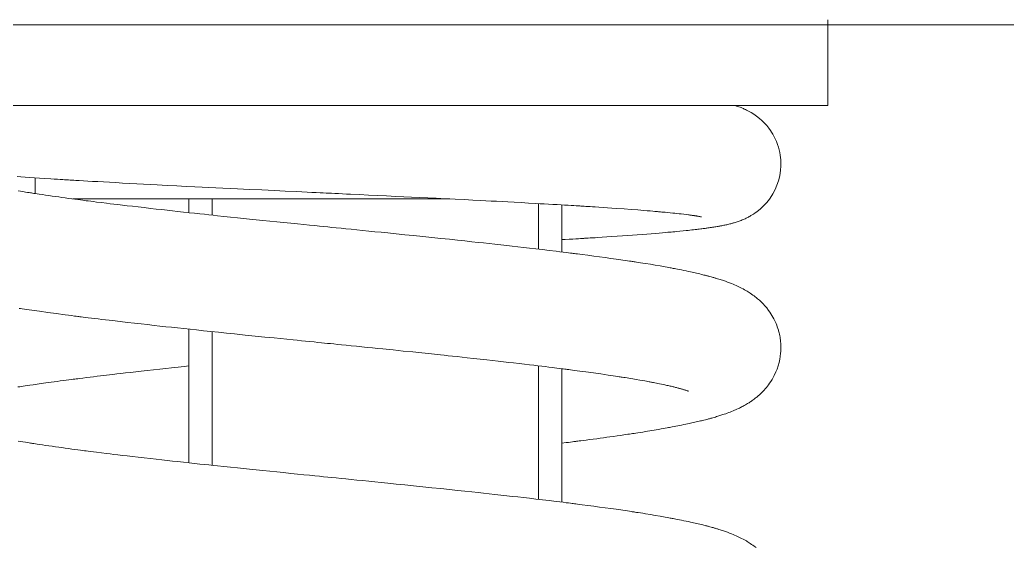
# Model space of a CAD drawing. Extents: x 104.2 to 172.2, y 134.1 to 160.6.
# Drawn here: x 161.876 to 164.523, y 142.451 to 143.864 of the extents above; entities that cross this region are included whole.
import ezdxf

# ---------------------------------------------------------------- set-up
doc = ezdxf.new("R2010")
doc.units = 0
doc.header["$LTSCALE"] = 0.5
doc.header["$MEASUREMENT"] = 0
doc.layers.add('AM_5', color=3, linetype='CONTINUOUS', lineweight=15)

msp = doc.modelspace()

# ---------------------------------------------------------------- linework, layer by layer
at = {"layer": 'AM_5', "color": 0, "ltscale": 0.75}
for p, q in [((167.72903, 143.85104), (160.36103, 143.85104)), ((167.72903, 143.85104), (160.36103, 143.85104)), ((164.04247, 143.63428), (164.04247, 143.86428)), ((161.47899, 143.63428), (163.79411, 143.63428)), ((164.04247, 143.63428), (161.54247, 143.63428)), ((161.91747, 143.63428), (163.66747, 143.63428)), ((161.91747, 143.44088), (161.91747, 143.39865)), ((161.91747, 143.39865), (161.91747, 143.44088)), ((163.02851, 143.38428), (162.01814, 143.38428)), ((162.39166, 143.3409), (162.39166, 143.38428)), ((163.26666, 143.24976), (163.26666, 143.37179)), ((162.39166, 142.67054), (162.39166, 143.02876)), ((163.26666, 142.57939), (163.26666, 142.93713))]:
    msp.add_line(p, q, dxfattribs=at)
at = {"layer": 'AM_5', "color": 0, "ltscale": 0.75, "flags": 128}
for points in [[(163.79408, 143.63428), (163.79544, 143.63386), (163.79707, 143.63334), (163.79881, 143.63277), (163.80126, 143.63194), (163.80414, 143.63093), (163.80714, 143.62983), (163.80964, 143.62887), (163.81167, 143.62806), (163.81359, 143.62728), (163.81584, 143.62633), (163.81841, 143.6252), (163.82134, 143.62386), (163.82463, 143.62228), (163.82826, 143.62044), (163.83639, 143.61594), (163.84402, 143.61117), (163.85143, 143.60597), (163.85916, 143.59988), (163.86558, 143.5942), (163.87223, 143.58764), (163.87842, 143.58078), (163.88376, 143.57418), (163.88834, 143.56788), (163.89166, 143.56288), (163.89473, 143.55785), (163.89799, 143.55201), (163.90132, 143.54537), (163.90457, 143.53801), (163.90761, 143.53003), (163.90995, 143.52278), (163.91194, 143.51545), (163.91349, 143.50844), (163.91466, 143.50175), (163.91551, 143.49537), (163.9161, 143.4889), (163.91644, 143.48194), (163.91636, 143.47129), (163.91569, 143.46186), (163.91446, 143.45255), (163.91254, 143.44268), (163.90998, 143.43288), (163.90597, 143.42107), (163.90112, 143.40979), (163.89509, 143.39833), (163.8877, 143.38676), (163.88292, 143.3803), (163.87779, 143.37405), (163.87301, 143.36876), (163.86885, 143.3645), (163.86612, 143.36187), (163.86371, 143.35965), (163.86072, 143.35702), (163.85698, 143.3539), (163.85202, 143.35003), (163.84733, 143.34664), (163.8431, 143.34379), (163.83939, 143.34144), (163.83629, 143.33957), (163.83384, 143.33815), (163.83185, 143.33704), (163.82966, 143.33586), (163.8269, 143.33442), (163.82381, 143.33289), (163.82038, 143.33126), (163.81665, 143.32959), (163.81282, 143.32797), (163.81004, 143.32685), (163.80745, 143.32585), (163.80487, 143.3249), (163.80227, 143.32397), (163.79945, 143.32301), (163.79683, 143.32215), (163.79405, 143.32127), (163.79157, 143.32053), (163.78951, 143.31992), (163.78786, 143.31945), (163.78658, 143.31909), (163.78451, 143.31853), (163.78224, 143.31793), (163.77975, 143.31729), (163.77705, 143.31662), (163.77417, 143.31594), (163.77146, 143.31531), (163.76898, 143.31476), (163.76642, 143.31421), (163.7635, 143.3136), (163.76031, 143.31296), (163.75807, 143.31252), (163.75617, 143.31215), (163.7544, 143.31182), (163.75247, 143.31146), (163.75035, 143.31108), (163.74813, 143.31069), (163.74586, 143.31029), (163.74254, 143.30973), (163.73936, 143.30921), (163.73646, 143.30875), (163.7335, 143.30828), (163.73008, 143.30776), (163.72705, 143.30731), (163.72385, 143.30685), (163.72092, 143.30643), (163.7183, 143.30607), (163.71602, 143.30576), (163.71383, 143.30546), (163.71128, 143.30512), (163.70833, 143.30474), (163.70497, 143.30431), (163.70156, 143.30388), (163.69759, 143.30339), (163.69419, 143.30299), (163.69102, 143.30261), (163.68693, 143.30214), (163.68231, 143.30162), (163.67754, 143.30109), (163.6727, 143.30057), (163.66781, 143.30005), (163.66278, 143.29953), (163.65453, 143.29869), (163.64592, 143.29785), (163.63776, 143.29706), (163.63196, 143.29652), (163.62665, 143.29603), (163.62192, 143.29559), (163.61767, 143.29521), (163.61309, 143.2948), (163.60634, 143.29421), (163.59872, 143.29355), (163.59017, 143.29283), (163.57992, 143.29198), (163.5688, 143.29108), (163.55702, 143.29014), (163.54458, 143.28918), (163.53143, 143.28819), (163.51894, 143.28727), (163.50584, 143.28632), (163.49214, 143.28536), (163.47781, 143.28437), (163.46359, 143.28341), (163.45003, 143.28251), (163.43715, 143.28167), (163.42502, 143.2809), (163.41826, 143.28047), (163.41178, 143.28006), (163.40558, 143.27968), (163.40001, 143.27934), (163.39559, 143.27907), (163.39233, 143.27887), (163.39033, 143.27875), (163.3886, 143.27864), (163.38624, 143.2785), (163.38327, 143.27832), (163.37967, 143.27811), (163.37381, 143.27776), (163.36678, 143.27734), (163.35857, 143.27686), (163.34912, 143.27631), (163.33842, 143.27569), (163.32916, 143.27516)], [(163.70345, 143.33609), (163.70338, 143.3361), (163.70323, 143.33614), (163.703, 143.3362), (163.70264, 143.33628), (163.70213, 143.33639), (163.70147, 143.33653), (163.70066, 143.3367), (163.69953, 143.33693), (163.69845, 143.33714), (163.69745, 143.33733), (163.6963, 143.33755), (163.69493, 143.33779), (163.69388, 143.33798), (163.69268, 143.33818), (163.69134, 143.33841), (163.68984, 143.33866), (163.68842, 143.33888), (163.68716, 143.33908), (163.68617, 143.33924), (163.68535, 143.33936), (163.6845, 143.33949), (163.6834, 143.33966), (163.68204, 143.33986), (163.68041, 143.3401), (163.67876, 143.34033), (163.6773, 143.34054), (163.67599, 143.34072), (163.67491, 143.34087), (163.67378, 143.34102), (163.67246, 143.3412), (163.67095, 143.3414), (163.66926, 143.34162), (163.66295, 143.34242), (163.65632, 143.34322), (163.64916, 143.34405), (163.64342, 143.34468), (163.6379, 143.34527), (163.63258, 143.34583), (163.6267, 143.34643), (163.62007, 143.3471), (163.61307, 143.34778), (163.60604, 143.34845), (163.60165, 143.34886), (163.59757, 143.34924), (163.594, 143.34957), (163.59096, 143.34984), (163.58836, 143.35007), (163.58556, 143.35032), (163.58242, 143.3506), (163.57896, 143.3509), (163.57281, 143.35144), (163.56577, 143.35204), (163.5578, 143.3527), (163.54915, 143.35341), (163.53274, 143.35472), (163.51506, 143.35608), (163.49607, 143.35749), (163.4757, 143.35894), (163.4635, 143.35979), (163.45148, 143.36062), (163.43992, 143.36139), (163.42883, 143.36212), (163.41827, 143.36281), (163.41165, 143.36323), (163.40527, 143.36364), (163.39914, 143.36402), (163.3934, 143.36438), (163.38871, 143.36467), (163.38516, 143.36489), (163.38303, 143.36502), (163.38158, 143.36511), (163.37978, 143.36522), (163.37747, 143.36536), (163.37465, 143.36553), (163.37132, 143.36573), (163.36746, 143.36597), (163.3613, 143.36633), (163.35413, 143.36676), (163.34592, 143.36724), (163.33664, 143.36779), (163.32707, 143.36835), (163.31654, 143.36896), (163.30508, 143.36961), (163.29348, 143.37028), (163.28201, 143.37093), (163.27068, 143.37156), (163.2595, 143.37219), (163.23943, 143.3733), (163.21994, 143.37436), (163.2011, 143.37539), (163.18485, 143.37626), (163.16917, 143.37709), (163.15409, 143.37789), (163.13963, 143.37864), (163.12582, 143.37936), (163.11226, 143.38006), (163.09058, 143.38117), (163.0677, 143.38233), (163.04364, 143.38353), (163.01837, 143.38479), (162.99191, 143.38608), (162.97028, 143.38712), (162.94814, 143.38819), (162.92643, 143.38922), (162.90523, 143.39022), (162.88455, 143.3912), (162.85901, 143.39241), (162.83438, 143.39357), (162.81069, 143.39469), (162.78703, 143.39581), (162.76286, 143.39695), (162.75207, 143.39747), (162.74118, 143.39798), (162.73038, 143.39849), (162.72062, 143.39895), (162.71205, 143.39936), (162.70477, 143.3997), (162.69743, 143.40005), (162.68952, 143.40042), (162.68163, 143.4008), (162.67099, 143.4013), (162.65921, 143.40185), (162.64627, 143.40247), (162.63219, 143.40313), (162.61717, 143.40384), (162.58775, 143.40523), (162.55872, 143.4066), (162.5247, 143.40821), (162.49142, 143.40978), (162.45936, 143.41129), (162.43958, 143.41223), (162.42025, 143.41316), (162.40138, 143.41407), (162.38296, 143.41496), (162.36466, 143.41586), (162.34551, 143.41681), (162.32181, 143.41799), (162.29692, 143.41925), (162.27091, 143.42057), (162.24384, 143.42197), (162.2261, 143.4229), (162.20798, 143.42386), (162.18952, 143.42484), (162.17073, 143.42585), (162.15172, 143.42688), (162.13357, 143.42788), (162.1166, 143.42882), (162.10077, 143.4297), (162.0854, 143.43057), (162.07122, 143.43138), (162.05821, 143.43213), (162.04634, 143.43281), (162.03556, 143.43344), (162.02586, 143.43401), (162.02043, 143.43433), (162.01541, 143.43463), (162.01084, 143.4349), (162.00673, 143.43515), (162.00308, 143.43537), (161.99986, 143.43557), (161.99617, 143.43579), (161.99098, 143.43611), (161.98463, 143.43651), (161.97713, 143.43698), (161.96852, 143.43752), (161.95882, 143.43814), (161.94349, 143.43914), (161.92894, 143.4401), (161.91522, 143.44103), (161.9023, 143.44193), (161.89016, 143.44279), (161.87878, 143.44361), (161.86856, 143.44436)], [(161.87122, 143.40601), (161.87774, 143.40493), (161.88447, 143.40383), (161.89083, 143.4028), (161.89642, 143.40191), (161.90123, 143.40116), (161.90471, 143.40062), (161.90758, 143.40017), (161.91032, 143.39975), (161.9137, 143.39923), (161.91775, 143.39861), (161.92249, 143.39789), (161.92793, 143.39707), (161.93643, 143.3958), (161.94522, 143.3945), (161.95414, 143.3932), (161.96318, 143.3919), (161.97166, 143.39069), (161.98024, 143.38948), (161.98892, 143.38827), (161.99769, 143.38706), (162.00657, 143.38584), (162.01536, 143.38466), (162.02347, 143.38357), (162.03151, 143.3825), (162.03861, 143.38157), (162.04473, 143.38077), (162.04987, 143.3801), (162.05401, 143.37956), (162.05942, 143.37887), (162.06608, 143.37801), (162.07373, 143.37704), (162.08172, 143.37604), (162.0949, 143.37439), (162.10885, 143.37267), (162.1183, 143.37152), (162.12821, 143.37033), (162.13912, 143.36902), (162.15111, 143.3676), (162.16418, 143.36607), (162.17811, 143.36446), (162.19317, 143.36273), (162.20939, 143.36088), (162.22682, 143.3589), (162.24164, 143.35723), (162.25672, 143.35554), (162.27125, 143.35393), (162.28519, 143.35239), (162.29852, 143.35092), (162.31503, 143.34912), (162.33042, 143.34744), (162.34466, 143.34591), (162.35883, 143.34439), (162.37157, 143.34303), (162.38287, 143.34183), (162.394, 143.34066), (162.40588, 143.3394), (162.42259, 143.33765), (162.44063, 143.33578), (162.45998, 143.33377), (162.47569, 143.33216), (162.49219, 143.33047), (162.50946, 143.32872), (162.52754, 143.32689), (162.54644, 143.32498), (162.56511, 143.32309), (162.58283, 143.3213), (162.60228, 143.31933), (162.6204, 143.3175), (162.63717, 143.31581), (162.65256, 143.31425), (162.66657, 143.31284), (162.67937, 143.31155), (162.69041, 143.31043), (162.70197, 143.30927), (162.71276, 143.30818), (162.72429, 143.30701), (162.73724, 143.30571), (162.75017, 143.3044), (162.76426, 143.30298), (162.77944, 143.30145), (162.7952, 143.29987), (162.8114, 143.29823), (162.82802, 143.29656), (162.84505, 143.29484), (162.86249, 143.29309), (162.88497, 143.29082), (162.9081, 143.28849), (162.9319, 143.28606), (162.95634, 143.28355), (162.98062, 143.28104), (163.00495, 143.2785), (163.02781, 143.2761), (163.04922, 143.27383), (163.06917, 143.2717), (163.08768, 143.26972), (163.10477, 143.26787), (163.11963, 143.26626), (163.13441, 143.26464), (163.14965, 143.26297), (163.16531, 143.26124), (163.18139, 143.25945), (163.19605, 143.25781), (163.21108, 143.25612), (163.22671, 143.25435), (163.24296, 143.2525), (163.25983, 143.25056), (163.27729, 143.24851), (163.29532, 143.24637), (163.3138, 143.24414), (163.32384, 143.24292), (163.33273, 143.24183), (163.34049, 143.24086), (163.34714, 143.24003), (163.35269, 143.23934), (163.35716, 143.23877), (163.35994, 143.23842), (163.363, 143.23804), (163.36687, 143.23754), (163.37156, 143.23694), (163.37704, 143.23624), (163.38332, 143.23543), (163.39935, 143.23334), (163.41516, 143.23125), (163.43057, 143.22917), (163.44557, 143.22712), (163.4602, 143.22509), (163.47458, 143.22306), (163.48082, 143.22216), (163.48703, 143.22127), (163.49318, 143.22037), (163.49929, 143.21948), (163.50534, 143.21859), (163.51101, 143.21775), (163.51481, 143.21718), (163.51806, 143.21669), (163.52076, 143.21628), (163.52291, 143.21596), (163.52452, 143.21572), (163.52608, 143.21548), (163.52963, 143.21494), (163.53422, 143.21423), (163.53983, 143.21336), (163.54641, 143.21232), (163.55396, 143.21112), (163.56656, 143.20908), (163.57944, 143.20693), (163.59255, 143.20467), (163.60586, 143.20232), (163.61169, 143.20126), (163.61642, 143.2004), (163.61995, 143.19974), (163.62249, 143.19927), (163.6251, 143.19878), (163.62799, 143.19823), (163.63116, 143.19762), (163.63519, 143.19684), (163.63962, 143.19598), (163.64461, 143.19499), (163.65017, 143.19388), (163.65627, 143.19263), (163.66278, 143.19128), (163.66854, 143.19006), (163.67378, 143.18892), (163.67847, 143.18789), (163.68259, 143.18697), (163.68646, 143.1861), (163.69027, 143.18522), (163.69439, 143.18426), (163.69887, 143.1832), (163.70331, 143.18213), (163.70714, 143.18119), (163.71037, 143.18038), (163.71318, 143.17968), (163.71496, 143.17922), (163.71663, 143.17879), (163.71818, 143.17839), (163.71965, 143.17801), (163.72145, 143.17754), (163.72373, 143.17693), (163.72646, 143.1762), (163.72956, 143.17536), (163.73236, 143.17458), (163.73472, 143.17392), (163.73667, 143.17337), (163.73852, 143.17284), (163.74042, 143.17229), (163.74237, 143.17172), (163.74446, 143.1711), (163.74683, 143.17039), (163.75017, 143.16936), (163.75363, 143.16828), (163.75679, 143.16726), (163.75968, 143.16632), (163.76237, 143.16542), (163.7676, 143.16363), (163.77312, 143.16166), (163.77871, 143.15957), (163.78385, 143.15757), (163.78851, 143.15568), (163.79201, 143.15421), (163.7963, 143.15234), (163.80017, 143.15059), (163.80389, 143.14885), (163.80763, 143.14704), (163.81128, 143.1452), (163.8152, 143.14315), (163.8188, 143.14118), (163.8221, 143.13932), (163.82389, 143.13828), (163.82605, 143.137), (163.82855, 143.13548), (163.83138, 143.1337), (163.83444, 143.13171), (163.83815, 143.12921), (163.8416, 143.12677), (163.84478, 143.12443), (163.84752, 143.12234), (163.84983, 143.12052), (163.8519, 143.11884), (163.85424, 143.11688), (163.85882, 143.11287), (163.86368, 143.10832), (163.86863, 143.10333), (163.87356, 143.09796), (163.87853, 143.09208), (163.88356, 143.08556), (163.88703, 143.08065), (163.88995, 143.07624), (163.89251, 143.0721), (163.89496, 143.06787), (163.89745, 143.06329), (163.90011, 143.05797), (163.90185, 143.05422), (163.90359, 143.0502), (163.90531, 143.04592), (163.90698, 143.0414), (163.9085, 143.03689), (163.90967, 143.03312), (163.91037, 143.03068), (163.91099, 143.02838), (163.91174, 143.02544), (163.91258, 143.02183), (163.91344, 143.0177), (163.91414, 143.01389), (163.91478, 143.0098), (163.91523, 143.0065), (163.91553, 143.00391), (163.91581, 143.00106), (163.91609, 142.99755), (163.91633, 142.99341), (163.91648, 142.98758), (163.91643, 142.98158), (163.91618, 142.9759), (163.91581, 142.97112), (163.91476, 142.96223), (163.91357, 142.95516), (163.91161, 142.94621), (163.90895, 142.93673), (163.90616, 142.92853), (163.90301, 142.92064), (163.89858, 142.91111), (163.89298, 142.90089), (163.88947, 142.89522), (163.88626, 142.89043), (163.88346, 142.88652), (163.88066, 142.88281), (163.87761, 142.879), (163.87445, 142.87526), (163.87139, 142.87183), (163.86911, 142.86937), (163.86658, 142.86676), (163.86373, 142.86393), (163.86059, 142.86095), (163.85835, 142.85891), (163.85648, 142.85725), (163.85499, 142.85596), (163.85371, 142.85487), (163.85218, 142.85359), (163.85022, 142.852), (163.84781, 142.85009), (163.84501, 142.84795), (163.84232, 142.84596), (163.83985, 142.84419), (163.83762, 142.84264), (163.83565, 142.84129), (163.83334, 142.83976), (163.83113, 142.83834), (163.82903, 142.83702), (163.82702, 142.83579), (163.82475, 142.83443), (163.82179, 142.83271), (163.81844, 142.83082), (163.81535, 142.82914), (163.8127, 142.82774), (163.81037, 142.82654), (163.80792, 142.82531), (163.80535, 142.82405), (163.80259, 142.82273), (163.79853, 142.82086), (163.79466, 142.81914), (163.79185, 142.81793), (163.78818, 142.81639), (163.78406, 142.81472), (163.78032, 142.81325), (163.77672, 142.81188), (163.7727, 142.81039), (163.76861, 142.80893), (163.76465, 142.80755), (163.76104, 142.80634), (163.75824, 142.80541), (163.75549, 142.80452), (163.75279, 142.80366), (163.7501, 142.80282), (163.74735, 142.80198), (163.74422, 142.80104), (163.74082, 142.80003), (163.7373, 142.79901), (163.73406, 142.79809), (163.73111, 142.79727), (163.72847, 142.79655), (163.72651, 142.79602), (163.72477, 142.79555), (163.72283, 142.79503), (163.72045, 142.7944), (163.71762, 142.79367), (163.71432, 142.79282), (163.71035, 142.79181), (163.70681, 142.79093), (163.70371, 142.79017), (163.70105, 142.78953), (163.69744, 142.78866), (163.69329, 142.78768), (163.68919, 142.78673), (163.68541, 142.78587), (163.68168, 142.78503), (163.67795, 142.7842), (163.67427, 142.78339), (163.67029, 142.78252), (163.66605, 142.78162), (163.66128, 142.78061), (163.65597, 142.77951), (163.65023, 142.77834), (163.64544, 142.77737), (163.64044, 142.77638), (163.63522, 142.77536), (163.62999, 142.77436), (163.62532, 142.77347), (163.62127, 142.77271), (163.61787, 142.77208), (163.61508, 142.77156), (163.61126, 142.77086), (163.60668, 142.77003), (163.60133, 142.76907), (163.59517, 142.76799), (163.58829, 142.76679), (163.57077, 142.76382), (163.55316, 142.76095), (163.54623, 142.75985), (163.53944, 142.75878), (163.5332, 142.75782), (163.52754, 142.75695), (163.52278, 142.75622), (163.51855, 142.75559), (163.51468, 142.75501), (163.51045, 142.75437), (163.50579, 142.75368), (163.50068, 142.75293), (163.49512, 142.75211), (163.48676, 142.7509), (163.47774, 142.7496), (163.46811, 142.74823), (163.45785, 142.74679), (163.44964, 142.74565), (163.44106, 142.74446), (163.43209, 142.74324), (163.42272, 142.74197), (163.41295, 142.74066), (163.4032, 142.73937), (163.39445, 142.73822), (163.38675, 142.73722), (163.38014, 142.73636), (163.37569, 142.73579), (163.37194, 142.73531), (163.3689, 142.73492), (163.36657, 142.73462), (163.36442, 142.73435), (163.36165, 142.734), (163.35757, 142.73348), (163.35261, 142.73286), (163.34682, 142.73213), (163.34088, 142.73139), (163.32916, 142.72994)], [(163.66926, 142.86883), (163.66924, 142.86884), (163.66887, 142.869), (163.66814, 142.86929), (163.66707, 142.86971), (163.6656, 142.87025), (163.66376, 142.8709), (163.66191, 142.87152), (163.65997, 142.87215), (163.65786, 142.87282), (163.65657, 142.87321), (163.65494, 142.8737), (163.65296, 142.87429), (163.65105, 142.87484), (163.64938, 142.87532), (163.64794, 142.87572), (163.64667, 142.87607), (163.64546, 142.8764), (163.64428, 142.87672), (163.64275, 142.87713), (163.64074, 142.87767), (163.63868, 142.87821), (163.6363, 142.87882), (163.634, 142.8794), (163.63187, 142.87993), (163.62991, 142.88042), (163.62809, 142.88086), (163.62518, 142.88156), (163.62222, 142.88227), (163.61928, 142.88295), (163.6168, 142.88352), (163.61473, 142.88399), (163.61295, 142.88439), (163.61082, 142.88486), (163.60825, 142.88543), (163.6052, 142.8861), (163.60167, 142.88686), (163.59072, 142.88914), (163.57855, 142.89158), (163.57494, 142.89228), (163.57189, 142.89287), (163.56941, 142.89334), (163.56749, 142.8937), (163.56546, 142.89408), (163.56306, 142.89453), (163.55973, 142.89515), (163.55585, 142.89586), (163.55143, 142.89666), (163.54676, 142.8975), (163.53808, 142.89902), (163.52894, 142.90059), (163.51932, 142.9022), (163.50929, 142.90384), (163.50396, 142.90469), (163.4992, 142.90545), (163.49501, 142.90611), (163.49141, 142.90667), (163.48843, 142.90713), (163.48576, 142.90755), (163.48251, 142.90805), (163.47816, 142.90871), (163.47299, 142.9095), (163.46697, 142.91041), (163.46017, 142.91142), (163.45316, 142.91246), (163.43384, 142.91527), (163.41396, 142.91809), (163.39353, 142.92091), (163.38536, 142.92202), (163.3775, 142.92308), (163.37025, 142.92405), (163.36365, 142.92493), (163.35771, 142.92571), (163.35243, 142.9264), (163.34784, 142.927), (163.34395, 142.9275), (163.34066, 142.92793), (163.33705, 142.92839), (163.3329, 142.92892), (163.32819, 142.92953), (163.3159, 142.93108), (163.30286, 142.93271), (163.294, 142.93381), (163.28481, 142.93493), (163.2753, 142.93609), (163.26523, 142.93731), (163.25411, 142.93863), (163.24215, 142.94004), (163.22914, 142.94156), (163.21504, 142.9432), (163.1998, 142.94495), (163.18677, 142.94643), (163.17297, 142.948), (163.15839, 142.94964), (163.14325, 142.95134), (163.12849, 142.95299), (163.10996, 142.95504), (163.09237, 142.95697), (163.07576, 142.95878), (163.06157, 142.96032), (163.04825, 142.96175), (163.0358, 142.96309), (163.02426, 142.96432), (163.01363, 142.96545), (163.00374, 142.96649), (162.97957, 142.96903), (162.95383, 142.97172), (162.9295, 142.97423), (162.9039, 142.97685), (162.87706, 142.97958), (162.84953, 142.98236), (162.8356, 142.98377), (162.82156, 142.98519), (162.80742, 142.98662), (162.79318, 142.98806), (162.77883, 142.98951), (162.76445, 142.99096), (162.7508, 142.99234), (162.73812, 142.99362), (162.72758, 142.99468), (162.71784, 142.99566), (162.70892, 142.99656), (162.70091, 142.99737), (162.69249, 142.99822), (162.68451, 142.99903), (162.67523, 142.99996), (162.66507, 143.00099), (162.65377, 143.00213), (162.64241, 143.00327), (162.63116, 143.00441), (162.62002, 143.00553), (162.60899, 143.00664), (162.5919, 143.00836), (162.57502, 143.01007), (162.55759, 143.01182), (162.5331, 143.01429), (162.50733, 143.01688), (162.48024, 143.01962), (162.45184, 143.02253), (162.43038, 143.02474), (162.40881, 143.02697), (162.38821, 143.02913), (162.36861, 143.03119), (162.35002, 143.03315), (162.33242, 143.03503), (162.31582, 143.03681), (162.2987, 143.03865), (162.28276, 143.04038), (162.26741, 143.04205), (162.25177, 143.04376), (162.23583, 143.04552), (162.21862, 143.04743), (162.20112, 143.04938), (162.18323, 143.0514), (162.16449, 143.05352), (162.14489, 143.05576), (162.12442, 143.05814), (162.11516, 143.05923), (162.10574, 143.06035), (162.09617, 143.06149), (162.08646, 143.06266), (162.077, 143.06381), (162.06846, 143.06486), (162.05955, 143.06596), (162.05188, 143.06691), (162.04543, 143.06772), (162.04019, 143.06838), (162.03713, 143.06876), (162.0345, 143.06909), (162.03125, 143.06951), (162.02722, 143.07002), (162.02243, 143.07063), (162.01503, 143.07158), (162.00637, 143.07271), (161.99733, 143.07389), (161.97372, 143.07702), (161.95104, 143.08011), (161.92917, 143.08316), (161.90785, 143.0862), (161.90127, 143.08716), (161.89474, 143.08812), (161.88829, 143.08907), (161.88256, 143.08992), (161.87788, 143.09063), (161.87472, 143.0911)], [(161.87103, 142.88054), (161.87595, 142.88129), (161.88031, 142.88194), (161.88501, 142.88265), (161.89026, 142.88343), (161.89607, 142.88428), (161.90244, 142.88521), (161.91206, 142.88661), (161.92245, 142.88809), (161.93362, 142.88967), (161.9456, 142.89134), (161.95281, 142.89234), (161.9603, 142.89336), (161.96807, 142.89442), (161.97613, 142.8955), (161.98447, 142.89662), (161.99263, 142.8977), (162.00006, 142.89867), (162.00736, 142.89963), (162.01373, 142.90045), (162.01916, 142.90115), (162.02362, 142.90172), (162.0271, 142.90217), (162.0313, 142.9027), (162.03721, 142.90345), (162.0454, 142.90448), (162.05497, 142.90568), (162.06445, 142.90685), (162.07381, 142.908), (162.08305, 142.90913), (162.09217, 142.91023), (162.10024, 142.9112), (162.10819, 142.91215), (162.11646, 142.91313), (162.12574, 142.91422), (162.13607, 142.91542), (162.14725, 142.91672), (162.15947, 142.91811), (162.17275, 142.91962), (162.18712, 142.92125), (162.20182, 142.9229), (162.21754, 142.92465), (162.23431, 142.92651), (162.25127, 142.92838), (162.26755, 142.93016), (162.28313, 142.93186), (162.30056, 142.93374), (162.31697, 142.93551), (162.32916, 142.93682)], [(161.87122, 142.73565), (161.87774, 142.73456), (161.88447, 142.73346), (161.89083, 142.73244), (161.89642, 142.73155), (161.90123, 142.7308), (161.90471, 142.73025), (161.90758, 142.72981), (161.91032, 142.72938), (161.9137, 142.72886), (161.91775, 142.72824), (161.92249, 142.72752), (161.92793, 142.7267), (161.93643, 142.72543), (161.94522, 142.72413), (161.95414, 142.72283), (161.96318, 142.72153), (161.97166, 142.72032), (161.98024, 142.71912), (161.98892, 142.7179), (161.99769, 142.71669), (162.00657, 142.71548), (162.01536, 142.71429), (162.02347, 142.71321), (162.03151, 142.71214), (162.03861, 142.7112), (162.04473, 142.7104), (162.04987, 142.70974), (162.05401, 142.7092), (162.05942, 142.7085), (162.06608, 142.70765), (162.07373, 142.70668), (162.08172, 142.70567), (162.0949, 142.70403), (162.10885, 142.70231), (162.1183, 142.70116), (162.12821, 142.69996), (162.13912, 142.69866), (162.15111, 142.69724), (162.16418, 142.69571), (162.17811, 142.6941), (162.19317, 142.69236), (162.20939, 142.69051), (162.22682, 142.68854), (162.24164, 142.68687), (162.25672, 142.68518), (162.27125, 142.68356), (162.28519, 142.68202), (162.29852, 142.68056), (162.31503, 142.67875), (162.33042, 142.67708), (162.34466, 142.67554), (162.35883, 142.67403), (162.37157, 142.67267), (162.38287, 142.67147), (162.394, 142.67029), (162.40588, 142.66904), (162.42259, 142.66729), (162.44063, 142.66541), (162.45998, 142.66341), (162.47569, 142.66179), (162.49219, 142.66011), (162.50946, 142.65835), (162.52754, 142.65652), (162.54644, 142.65461), (162.56511, 142.65272), (162.58283, 142.65093), (162.60228, 142.64897), (162.6204, 142.64714), (162.63717, 142.64544), (162.65256, 142.64389), (162.66657, 142.64247), (162.67937, 142.64118), (162.69041, 142.64007), (162.70197, 142.6389), (162.71276, 142.63781), (162.72429, 142.63665), (162.73724, 142.63534), (162.75017, 142.63404), (162.76426, 142.63262), (162.77944, 142.63109), (162.7952, 142.6295), (162.8114, 142.62787), (162.82802, 142.6262), (162.84505, 142.62448), (162.86249, 142.62272), (162.88497, 142.62046), (162.9081, 142.61812), (162.9319, 142.6157), (162.95634, 142.61319), (162.98062, 142.61068), (163.00495, 142.60814), (163.02781, 142.60574), (163.04922, 142.60347), (163.06917, 142.60134), (163.08768, 142.59935), (163.10477, 142.59751), (163.11963, 142.59589), (163.13441, 142.59428), (163.14965, 142.5926), (163.16531, 142.59087), (163.18139, 142.58909), (163.19605, 142.58745), (163.21108, 142.58576), (163.22671, 142.58399), (163.24296, 142.58214), (163.25983, 142.58019), (163.27729, 142.57815), (163.29532, 142.57601), (163.3138, 142.57378), (163.32384, 142.57255), (163.33273, 142.57146), (163.34049, 142.5705), (163.34714, 142.56967), (163.35269, 142.56897), (163.35716, 142.56841), (163.35994, 142.56806), (163.363, 142.56767), (163.36687, 142.56718), (163.37156, 142.56658), (163.37704, 142.56588), (163.38332, 142.56507), (163.39935, 142.56298), (163.41516, 142.56088), (163.43057, 142.55881), (163.44557, 142.55676), (163.4602, 142.55472), (163.47458, 142.55269), (163.48082, 142.5518), (163.48703, 142.5509), (163.49318, 142.55001), (163.49929, 142.54912), (163.50534, 142.54823), (163.51101, 142.54738), (163.51481, 142.54681), (163.51806, 142.54633), (163.52076, 142.54592), (163.52291, 142.5456), (163.52452, 142.54535), (163.52608, 142.54512), (163.52963, 142.54457), (163.53422, 142.54387), (163.53983, 142.543), (163.54641, 142.54196), (163.55396, 142.54076), (163.56656, 142.53871), (163.57944, 142.53656), (163.59255, 142.53431), (163.60586, 142.53195), (163.61169, 142.5309), (163.61642, 142.53003), (163.61995, 142.52938), (163.62249, 142.5289), (163.6251, 142.52841), (163.62799, 142.52786), (163.63116, 142.52726), (163.63519, 142.52648), (163.63962, 142.52562), (163.64461, 142.52463), (163.65017, 142.52351), (163.65627, 142.52227), (163.66278, 142.52091), (163.66854, 142.51969), (163.67378, 142.51856), (163.67847, 142.51753), (163.68259, 142.51661), (163.68646, 142.51573), (163.69027, 142.51486), (163.69439, 142.5139), (163.69887, 142.51284), (163.70331, 142.51176), (163.70714, 142.51083), (163.71037, 142.51002), (163.71318, 142.50931), (163.71496, 142.50886), (163.71663, 142.50843), (163.71818, 142.50803), (163.71965, 142.50765), (163.72145, 142.50717), (163.72373, 142.50657), (163.72646, 142.50584), (163.72956, 142.50499), (163.73236, 142.50422), (163.73472, 142.50356), (163.73667, 142.50301), (163.73852, 142.50248), (163.74042, 142.50193), (163.74237, 142.50136), (163.74446, 142.50073), (163.74683, 142.50002), (163.75017, 142.499), (163.75363, 142.49791), (163.75679, 142.4969), (163.75968, 142.49596), (163.76237, 142.49506), (163.7676, 142.49326), (163.77312, 142.49129), (163.77871, 142.48921), (163.78385, 142.48721), (163.78851, 142.48532), (163.79201, 142.48385), (163.7963, 142.48198), (163.80017, 142.48023), (163.80389, 142.47849), (163.80763, 142.47667), (163.81128, 142.47483), (163.8152, 142.47278), (163.8188, 142.47082), (163.8221, 142.46896), (163.82389, 142.46792), (163.82605, 142.46664), (163.82855, 142.46511), (163.83138, 142.46334), (163.83444, 142.46135), (163.83815, 142.45884), (163.8416, 142.45641), (163.84478, 142.45407), (163.84752, 142.45198), (163.84983, 142.45015)]]:
    msp.add_lwpolyline(points, dxfattribs=at)
at = {"layer": 'AM_5', "color": 0, "ltscale": 0.75}
for points in [[(162.32916, 143.34758), (162.32916, 143.38428)], [(163.32916, 143.36822), (163.32916, 143.24226)], [(162.32916, 142.67722), (162.32916, 143.03538)], [(163.32916, 142.9294), (163.32916, 142.5719)]]:
    msp.add_lwpolyline(points, dxfattribs=at)

doc.saveas('drawing.dxf')
